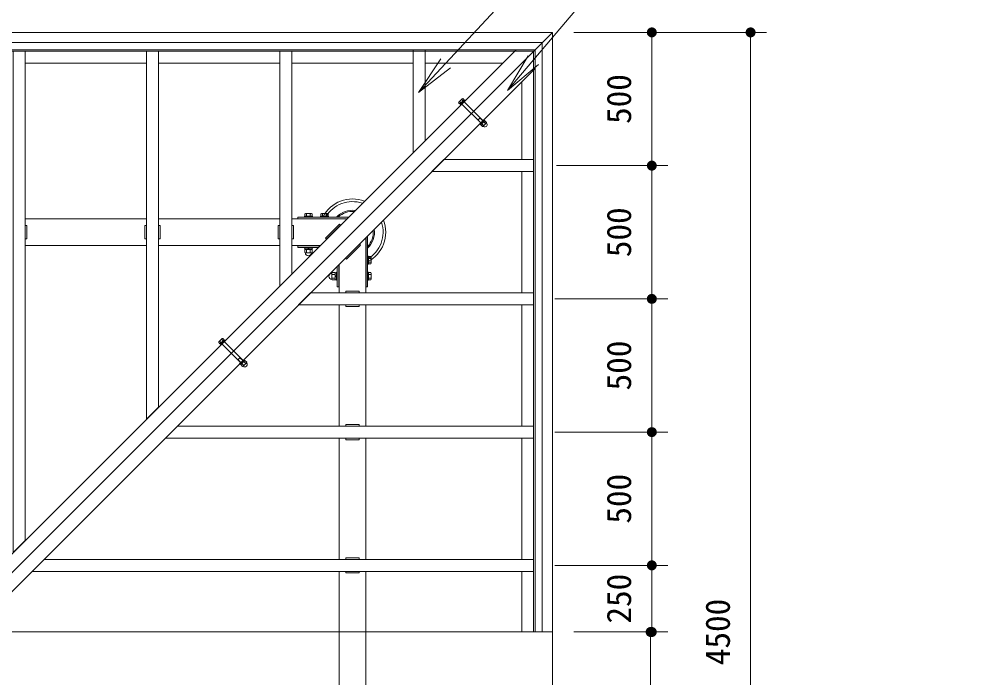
# Model space of a CAD drawing. Units: millimetres at full size, sheet at 1:50. Extents: x -1000 to 22000, y -750 to 15600.
# Drawn here: x 4498 to 8109, y 9937 to 12409 of the extents above; entities that cross this region are included whole.
import ezdxf
from ezdxf.enums import TextEntityAlignment as Align

# ---------------------------------------------------------------- set-up
doc = ezdxf.new("R2010")
doc.units = ezdxf.units.MM
doc.header["$LTSCALE"] = 50
for name, color, linetype, lineweight in [('D-STR', 1, 'Continuous', 13), ('D-STR-DIM', 7, 'Continuous', 13), ('D-STR-HTXT', 7, 'Continuous', 13)]:
    doc.layers.add(name, color=color, linetype=linetype, lineweight=lineweight)
doc.styles.add('ＭＳ ゴシック', font='')
doc.styles.get('ＭＳ ゴシック').set_extended_font_data('MS Gothic')

# ---------------------------------------------------------------- blocks, each defined once
blk = doc.blocks.new('filled_dot')
at = {"color": 0, "linetype": 'Continuous', "lineweight": -2, "const_width": 1.25}
blk.add_lwpolyline([(-0.625, 0, 1), (0.625, 0, 1)], format="xyb", close=True, dxfattribs=at)
blk = doc.blocks.new('open_arrow')
at = {"color": 0, "linetype": 'Continuous', "lineweight": -2}
blk.add_lwpolyline([(7.5, 1.25), (0, 0), (7.5, -1.25)], dxfattribs=at)

msp = doc.modelspace()

# ---------------------------------------------------------------- linework, layer by layer
at = {"layer": 'D-STR'}
for p, q in [((6497.98, 12359.2), (4247.98, 10109.2)), ((4247.98, 12321.18), (6459.96, 12321.18)), ((6459.96, 10109.2), (6459.96, 12321.18)), ((6362.42, 12294.35), (4247.98, 10179.91)), ((4247.98, 12294.35), (6433.13, 12294.35)), ((4247.98, 12288.98), (6427.76, 12288.98)), ((6427.76, 10109.2), (6427.76, 12288.98)), ((6433.13, 10109.2), (6433.13, 12294.35)), ((4520.48, 12244.26), (4975.48, 12244.26)), ((5020.48, 12244.26), (5475.48, 12244.26)), ((5520.48, 12244.26), (5975.48, 12244.26)), ((6020.48, 12244.26), (6312.33, 12244.26)), ((6433.13, 12223.64), (4318.69, 10109.2)), ((6383.04, 11881.7), (6383.04, 12173.55)), ((6146.17, 12095.49), (6146.83, 12097.57)), ((6159.6, 12110.34), (6146.83, 12097.57)), ((6154.99, 12094.42), (6150.04, 12099.37)), ((6166.63, 12106.06), (6151.12, 12090.54)), ((6169.48, 12104.66), (6152.51, 12087.69)), ((6171.11, 12103.04), (6154.13, 12086.07)), ((6157.65, 12097.07), (6160.99, 12096.18)), ((6162.75, 12102.18), (6157.8, 12107.13)), ((6158.87, 12098.3), (6162.22, 12097.4)), ((6161.68, 12111.01), (6159.6, 12110.34)), ((6166.63, 12106.06), (6161.68, 12111.01)), ((6166.16, 12105.58), (6168.28, 12103.46)), ((6166.86, 12098.79), (6237.57, 12028.08)), ((6169.48, 12104.66), (6171.11, 12103.04)), ((6151.12, 12090.54), (6146.17, 12095.49)), ((6151.59, 12091.02), (6153.71, 12088.89)), ((6152.51, 12087.69), (6154.13, 12086.07)), ((6158.38, 12090.31), (6229.09, 12019.6)), ((6218.94, 12031.09), (6217.11, 12031.58)), ((6226.75, 12038.9), (6218.27, 12030.42)), ((6218.94, 12031.09), (6229.76, 12020.27)), ((6224.85, 12015.36), (6241.82, 12032.33)), ((6226.09, 12038.23), (6225.59, 12040.06)), ((6226.09, 12038.23), (6236.9, 12027.41)), ((6226.47, 12013.73), (6243.44, 12030.7)), ((6229.32, 12012.34), (6244.84, 12027.85)), ((6243.44, 12030.7), (6241.82, 12032.33)), ((6244.36, 12027.38), (6242.24, 12029.5)), ((6244.84, 12027.85), (6251.2, 12021.49)), ((6226.47, 12013.73), (6224.85, 12015.36)), ((6229.8, 12012.81), (6227.67, 12014.93)), ((6229.32, 12012.34), (6235.69, 12005.97)), ((6233.2, 12016.21), (6239.56, 12009.85)), ((6237.08, 12020.09), (6233.73, 12020.99)), ((6238.3, 12021.32), (6234.96, 12022.21)), ((6235.69, 12005.97), (6237.77, 12006.64)), ((6237.77, 12006.64), (6250.53, 12019.4)), ((6240.96, 12023.97), (6247.32, 12017.61)), ((6251.2, 12021.49), (6250.53, 12019.4)), ((6383.04, 11381.7), (6383.04, 11836.7)), ((5542.98, 11666.2), (5734.26, 11666.2)), ((5542.98, 11659.2), (5542.98, 11666.2)), ((5567.98, 11669.4), (5597.98, 11669.4)), ((5567.98, 11669.4), (5567.98, 11666.2)), ((5567.98, 11666.2), (5597.98, 11666.2)), ((5569.12, 11678.1), (5571.58, 11679.4)), ((5569.12, 11669.4), (5569.12, 11678.1)), ((5571.58, 11679.4), (5594.38, 11679.4)), ((5576.05, 11669.4), (5576.05, 11678.1)), ((5589.9, 11669.4), (5589.9, 11678.1)), ((5596.83, 11678.1), (5594.38, 11679.4)), ((5596.83, 11669.4), (5596.83, 11678.1)), ((5597.98, 11669.4), (5597.98, 11666.2)), ((5627.98, 11669.4), (5657.98, 11669.4)), ((5627.98, 11669.4), (5627.98, 11666.2)), ((5627.98, 11666.2), (5657.98, 11666.2)), ((5629.12, 11678.1), (5631.58, 11679.4)), ((5629.12, 11669.4), (5629.12, 11678.1)), ((5631.58, 11679.4), (5654.38, 11679.4)), ((5636.05, 11669.4), (5636.05, 11678.1)), ((5649.9, 11669.4), (5649.9, 11678.1)), ((5656.83, 11678.1), (5654.38, 11679.4)), ((5656.83, 11669.4), (5656.83, 11678.1)), ((5657.98, 11669.4), (5657.98, 11666.2)), ((4975.48, 11659.2), (4520.48, 11659.2)), ((5475.48, 11659.2), (5020.48, 11659.2)), ((5727.26, 11659.2), (5520.48, 11659.2)), ((5542.98, 11660.2), (5728.26, 11660.2)), ((5804.98, 11595.49), (5804.98, 11404.2)), ((4975.48, 11559.2), (4520.48, 11559.2)), ((5475.48, 11559.2), (5020.48, 11559.2)), ((5627.26, 11559.2), (5520.48, 11559.2)), ((5542.98, 11552.2), (5542.98, 11559.2)), ((5542.98, 11558.2), (5626.26, 11558.2)), ((5797.98, 11381.7), (5797.98, 11588.49)), ((5798.98, 11589.49), (5798.98, 11404.2)), ((5542.98, 11552.2), (5620.26, 11552.2)), ((5597.98, 11552.19), (5567.98, 11552.19)), ((5567.98, 11548.99), (5567.98, 11552.19)), ((5597.98, 11548.99), (5567.98, 11548.99)), ((5596.83, 11544.99), (5569.12, 11544.99)), ((5569.12, 11544.99), (5569.12, 11533.29)), ((5569.12, 11533.29), (5571.58, 11531.99)), ((5569.68, 11544.99), (5569.68, 11548.99)), ((5594.38, 11531.99), (5571.58, 11531.99)), ((5576.05, 11544.99), (5576.05, 11533.29)), ((5580.67, 11544.99), (5582.98, 11548.99)), ((5582.98, 11544.99), (5585.28, 11548.99)), ((5589.9, 11544.99), (5589.9, 11533.29)), ((5596.83, 11533.29), (5594.38, 11531.99)), ((5596.28, 11544.99), (5596.28, 11548.99)), ((5596.83, 11544.99), (5596.83, 11533.29)), ((5597.98, 11548.99), (5597.98, 11552.19)), ((5804.98, 11489.2), (5804.98, 11519.2)), ((5808.18, 11519.2), (5804.98, 11519.2)), ((5808.18, 11489.2), (5808.18, 11519.2)), ((5696.98, 11487.49), (5696.98, 11404.2)), ((5697.98, 11381.7), (5697.98, 11488.49)), ((5808.18, 11489.2), (5804.98, 11489.2)), ((5808.18, 11518.05), (5816.88, 11518.05)), ((5808.18, 11511.12), (5816.88, 11511.12)), ((5808.18, 11497.27), (5816.88, 11497.27)), ((5808.18, 11490.34), (5816.88, 11490.34)), ((5816.88, 11518.05), (5818.18, 11515.6)), ((5816.88, 11490.34), (5818.18, 11492.8)), ((5818.18, 11492.8), (5818.18, 11515.6)), ((5672.07, 11458.05), (5670.77, 11455.6)), ((5670.77, 11455.6), (5670.77, 11432.8)), ((5683.77, 11458.05), (5672.07, 11458.05)), ((5683.77, 11451.12), (5672.07, 11451.12)), ((5683.77, 11458.05), (5683.77, 11430.34)), ((5683.77, 11457.5), (5687.77, 11457.5)), ((5687.77, 11459.2), (5690.97, 11459.2)), ((5687.77, 11459.2), (5687.77, 11429.2)), ((5690.97, 11459.2), (5690.97, 11429.2)), ((5690.98, 11481.49), (5690.98, 11404.2)), ((5804.98, 11429.2), (5804.98, 11459.2)), ((5808.18, 11459.2), (5804.98, 11459.2)), ((5808.18, 11429.2), (5808.18, 11459.2)), ((5808.18, 11458.05), (5816.88, 11458.05)), ((5808.18, 11451.12), (5816.88, 11451.12)), ((5816.88, 11458.05), (5818.18, 11455.6)), ((5818.18, 11432.8), (5818.18, 11455.6)), ((5672.07, 11430.34), (5670.77, 11432.8)), ((5683.77, 11437.27), (5672.07, 11437.27)), ((5683.77, 11430.34), (5672.07, 11430.34)), ((5683.77, 11444.2), (5687.77, 11446.5)), ((5683.77, 11441.89), (5687.77, 11444.2)), ((5683.77, 11430.9), (5687.77, 11430.9)), ((5687.77, 11429.2), (5690.97, 11429.2)), ((5808.18, 11429.2), (5804.98, 11429.2)), ((5808.18, 11437.27), (5816.88, 11437.27)), ((5808.18, 11430.34), (5816.88, 11430.34)), ((5816.88, 11430.34), (5818.18, 11432.8)), ((5690.98, 11404.2), (5697.98, 11404.2)), ((5797.98, 11404.2), (5804.98, 11404.2)), ((5697.98, 10881.7), (5697.98, 11336.7)), ((5797.98, 10881.7), (5797.98, 11336.7)), ((6383.04, 10881.7), (6383.04, 11336.7)), ((5246.17, 11195.49), (5246.83, 11197.57)), ((5251.12, 11190.54), (5246.17, 11195.49)), ((5259.6, 11210.34), (5246.83, 11197.57)), ((5254.99, 11194.42), (5250.04, 11199.37)), ((5266.63, 11206.06), (5251.12, 11190.54)), ((5269.48, 11204.66), (5252.51, 11187.69)), ((5271.11, 11203.04), (5254.14, 11186.07)), ((5257.65, 11197.07), (5260.99, 11196.18)), ((5262.75, 11202.18), (5257.8, 11207.13)), ((5258.87, 11198.3), (5262.22, 11197.4)), ((5261.68, 11211.01), (5259.6, 11210.34)), ((5266.63, 11206.06), (5261.68, 11211.01)), ((5266.16, 11205.58), (5268.28, 11203.46)), ((5266.86, 11198.79), (5337.57, 11128.08)), ((5269.48, 11204.66), (5271.11, 11203.04)), ((5251.59, 11191.02), (5253.71, 11188.89)), ((5252.51, 11187.69), (5254.14, 11186.07)), ((5258.38, 11190.31), (5329.09, 11119.6)), ((5318.94, 11131.09), (5317.11, 11131.58)), ((5326.75, 11138.9), (5318.27, 11130.42)), ((5318.94, 11131.09), (5329.76, 11120.27)), ((5324.85, 11115.36), (5341.82, 11132.33)), ((5326.09, 11138.23), (5325.59, 11140.06)), ((5326.09, 11138.23), (5336.9, 11127.41)), ((5326.47, 11113.73), (5343.44, 11130.7)), ((5329.32, 11112.34), (5344.84, 11127.85)), ((5338.3, 11121.32), (5334.96, 11122.21)), ((5340.96, 11123.97), (5347.32, 11117.61)), ((5343.44, 11130.7), (5341.82, 11132.33)), ((5344.36, 11127.38), (5342.24, 11129.5)), ((5344.84, 11127.85), (5351.2, 11121.49)), ((5326.47, 11113.73), (5324.85, 11115.36)), ((5329.8, 11112.81), (5327.67, 11114.93)), ((5329.32, 11112.34), (5335.69, 11105.97)), ((5333.2, 11116.21), (5339.56, 11109.85)), ((5337.08, 11120.09), (5333.73, 11120.99)), ((5335.69, 11105.97), (5337.77, 11106.64)), ((5337.77, 11106.64), (5350.53, 11119.4)), ((5351.2, 11121.49), (5350.53, 11119.4)), ((5697.98, 10381.7), (5697.98, 10836.7)), ((5797.98, 10381.7), (5797.98, 10836.7)), ((6383.04, 10381.7), (6383.04, 10836.7)), ((5697.98, 10109.2), (5697.98, 10336.7)), ((5797.98, 10109.2), (5797.98, 10336.7)), ((6383.04, 10109.2), (6383.04, 10336.7)), ((4247.98, 10109.2), (6497.98, 10109.2))]:
    msp.add_line(p, q, dxfattribs=at)
for points in [[(4247.98, 12359.2), (6497.98, 12359.2), (6497.98, 10109.2)], [(4247.98, 7859.2), (6497.98, 7859.2), (6497.98, 12359.2), (4247.98, 12359.2)], [(5797.98, 10109.2), (5797.98, 8559.2), (4247.98, 8559.2)], [(5697.98, 10109.2), (5697.98, 8659.2), (4247.98, 8659.2)]]:
    msp.add_lwpolyline(points, dxfattribs=at)
for points in [[(4520.48, 10452.41), (4520.48, 12288.98), (4475.48, 12288.98), (4475.48, 10407.41)], [(5020.48, 10952.41), (5020.48, 12288.98), (4975.48, 12288.98), (4975.48, 10907.41)], [(5520.48, 11452.41), (5520.48, 12288.98), (5475.48, 12288.98), (5475.48, 11407.41)], [(6020.48, 11952.41), (6020.48, 12294.35), (5975.48, 12294.35), (5975.48, 11907.41)], [(6091.19, 11881.7), (6427.76, 11881.7), (6427.76, 11836.7), (6046.19, 11836.7)], [(4526.48, 11584.2), (4526.48, 11634.2), (4520.48, 11634.2), (4520.48, 11584.2)], [(4969.48, 11584.2), (4969.48, 11634.2), (4975.48, 11634.2), (4975.48, 11584.2)], [(5026.48, 11584.2), (5026.48, 11634.2), (5020.48, 11634.2), (5020.48, 11584.2)], [(5469.48, 11584.2), (5469.48, 11634.2), (5475.48, 11634.2), (5475.48, 11584.2)], [(5526.48, 11584.2), (5526.48, 11634.2), (5520.48, 11634.2), (5520.48, 11584.2)], [(5703.78, 11635.71), (5650.75, 11582.68), (5646.51, 11586.92), (5699.54, 11639.95)], [(5774.49, 11565), (5721.46, 11511.97), (5725.7, 11507.73), (5778.73, 11560.76)], [(5591.19, 11381.7), (6427.76, 11381.7), (6427.76, 11336.7), (5546.19, 11336.7)], [(5722.98, 11387.7), (5772.98, 11387.7), (5772.98, 11381.7), (5722.98, 11381.7)], [(5722.98, 11330.7), (5772.98, 11330.7), (5772.98, 11336.7), (5722.98, 11336.7)], [(5091.19, 10881.7), (6427.76, 10881.7), (6427.76, 10836.7), (5046.19, 10836.7)], [(5722.98, 10887.7), (5772.98, 10887.7), (5772.98, 10881.7), (5722.98, 10881.7)], [(5722.98, 10830.7), (5772.98, 10830.7), (5772.98, 10836.7), (5722.98, 10836.7)], [(4591.19, 10381.7), (6427.76, 10381.7), (6427.76, 10336.7), (4546.19, 10336.7)], [(5722.98, 10387.7), (5772.98, 10387.7), (5772.98, 10381.7), (5722.98, 10381.7)], [(5722.98, 10330.7), (5772.98, 10330.7), (5772.98, 10336.7), (5722.98, 10336.7)]]:
    msp.add_lwpolyline(points, close=True, dxfattribs=at)
for centre, radius, start, end in [((6150.19, 12095.35), 4.02, 92.01271, 123.55979), ((6164.21, 12092.97), 15.54, 114.33448, 155.66532), ((6161.82, 12106.99), 4.02, 146.44001, 177.98708), ((6244.15, 12013.02), 9.03, 224.99961, 45), ((6235.54, 12009.99), 4.02, 326.44011, 357.98719), ((6233.16, 12024.01), 15.54, 294.33458, 335.66542), ((6247.18, 12021.63), 4.02, 272.01281, 303.55989), ((5747.98, 11609.2), 125, 68.57818, 152.87071), ((5747.98, 11609.2), 115, 70.77146, 150.28724), ((5572.58, 11674.52), 4.98, 45.90122, 78.32053), ((5582.98, 11660.28), 19.11, 68.74529, 111.25471), ((5593.37, 11674.52), 4.98, 101.67947, 134.09878), ((5632.58, 11674.52), 4.98, 45.90122, 78.32053), ((5642.98, 11660.28), 19.11, 68.74529, 111.25471), ((5653.37, 11674.52), 4.98, 101.67947, 134.09878), ((5747.98, 11609.2), 82.6, 82.25237, 136.36414), ((5747.98, 11609.2), 78.1, 84.8071, 133.12756), ((5747.98, 11609.2), 125, 297.12929, 21.42182), ((5747.98, 11609.2), 115, 299.71276, 19.22854), ((5747.98, 11609.2), 82.6, 313.63586, 7.74763), ((5747.98, 11609.2), 78.1, 316.87244, 5.1929), ((5582.98, 11531.99), 11.4, 180, 0), ((5572.58, 11536.87), 4.98, 281.67947, 314.09878), ((5582.98, 11551.1), 19.11, 248.74529, 291.25471), ((5593.37, 11536.87), 4.98, 225.90122, 258.32053), ((5813.3, 11514.59), 4.98, 315.90122, 348.32053), ((5799.06, 11504.2), 19.11, 338.74529, 21.25471), ((5813.3, 11493.8), 4.98, 11.67947, 44.09878), ((5670.77, 11444.2), 11.4, 90, 270), ((5689.88, 11444.2), 19.11, 158.74529, 201.25471), ((5675.65, 11454.59), 4.98, 191.67947, 224.09878), ((5813.3, 11454.59), 4.98, 315.90122, 348.32053), ((5799.06, 11444.2), 19.11, 338.74529, 21.25471), ((5675.65, 11433.8), 4.98, 135.90122, 168.32053), ((5813.3, 11433.8), 4.98, 11.67947, 44.09878), ((5250.19, 11195.35), 4.02, 92.01271, 123.55979), ((5264.21, 11192.97), 15.54, 114.33448, 155.66532), ((5261.82, 11206.99), 4.02, 146.44001, 177.98708), ((5344.15, 11113.02), 9.03, 224.99961, 45), ((5335.54, 11109.99), 4.02, 326.44011, 357.98719), ((5333.16, 11124.01), 15.54, 294.33458, 335.66542), ((5347.18, 11121.63), 4.02, 272.01281, 303.55989)]:
    msp.add_arc(centre, radius, start, end, dxfattribs=at)
at = {"layer": 'D-STR-DIM'}
for p, q in [((6577.98, 12359.2), (7301.77, 12359.2)), ((6577.98, 12359.2), (6931.19, 12359.2)), ((6871.19, 11859.2), (6871.19, 12359.2)), ((7241.77, 12359.2), (7241.77, 7859.2)), ((6513.13, 11859.2), (6931.19, 11859.2)), ((6513.13, 11859.2), (6931.19, 11859.2)), ((6871.19, 11359.2), (6871.19, 11859.2)), ((6507.76, 11359.2), (6931.19, 11359.2)), ((6507.76, 11359.2), (6931.19, 11359.2)), ((6871.19, 10859.2), (6871.19, 11359.2)), ((6507.76, 10859.2), (6931.19, 10859.2)), ((6507.76, 10859.2), (6931.19, 10859.2)), ((6871.19, 10359.2), (6871.19, 10859.2)), ((6507.76, 10359.2), (6931.19, 10359.2)), ((6507.76, 10359.2), (6931.19, 10359.2)), ((6871.19, 10359.2), (6871.19, 10109.2)), ((6577.98, 10109.2), (6926.73, 10109.2)), ((6577.98, 10109.2), (6931.19, 10109.2)), ((6866.73, 10109.2), (6866.73, 8609.2))]:
    msp.add_line(p, q, dxfattribs=at)
at = {"layer": 'D-STR-HTXT'}
for points in [[(5995.79, 12133.53), (6724.13, 12917), (6874.13, 12917), (8563.22, 12917)], [(6329.32, 12141.03), (6730.24, 12614.43), (6880.24, 12614.43), (8320.6, 12614.43)]]:
    msp.add_lwpolyline(points, dxfattribs=at)

# ---------------------------------------------------------------- block references
at = {"layer": 'D-STR-DIM', "xscale": 15, "yscale": 15}
for p, rotation in [((6871.19, 12359.2), 270), ((7241.77, 12359.2), 270), ((6871.19, 11859.2), 270), ((6871.19, 11859.2), 90), ((6871.19, 11359.2), 270), ((6871.19, 11359.2), 90), ((6871.19, 10859.2), 270), ((6871.19, 10859.2), 90), ((6871.19, 10359.2), 90), ((6871.19, 10359.2), 270), ((6866.73, 10109.2), 270), ((6871.19, 10109.2), 90)]:
    msp.add_blockref('filled_dot', p, dxfattribs=dict(at, rotation=rotation))
at = {"layer": 'D-STR-HTXT', "xscale": 20, "yscale": 20}
for p, rotation in [((5995.79, 12133.53), 47.1), ((6329.32, 12141.03), 49.7)]:
    msp.add_blockref('open_arrow', p, dxfattribs=dict(at, rotation=rotation))

# ---------------------------------------------------------------- texts
at = {"layer": 'D-STR-DIM', "style": 'ＭＳ ゴシック'}
for s, p in [('500', (6701.8, 12109.2)), ('500', (6701.8, 11609.2)), ('500', (6701.8, 11109.2)), ('500', (6701.8, 10609.2)), ('250', (6701.8, 10234.2)), ('4500', (7072.39, 10109.2))]:
    msp.add_text(s, height=91.64, rotation=90, dxfattribs=at).set_placement(p, align=Align.TOP_CENTER)

doc.saveas('drawing.dxf')
